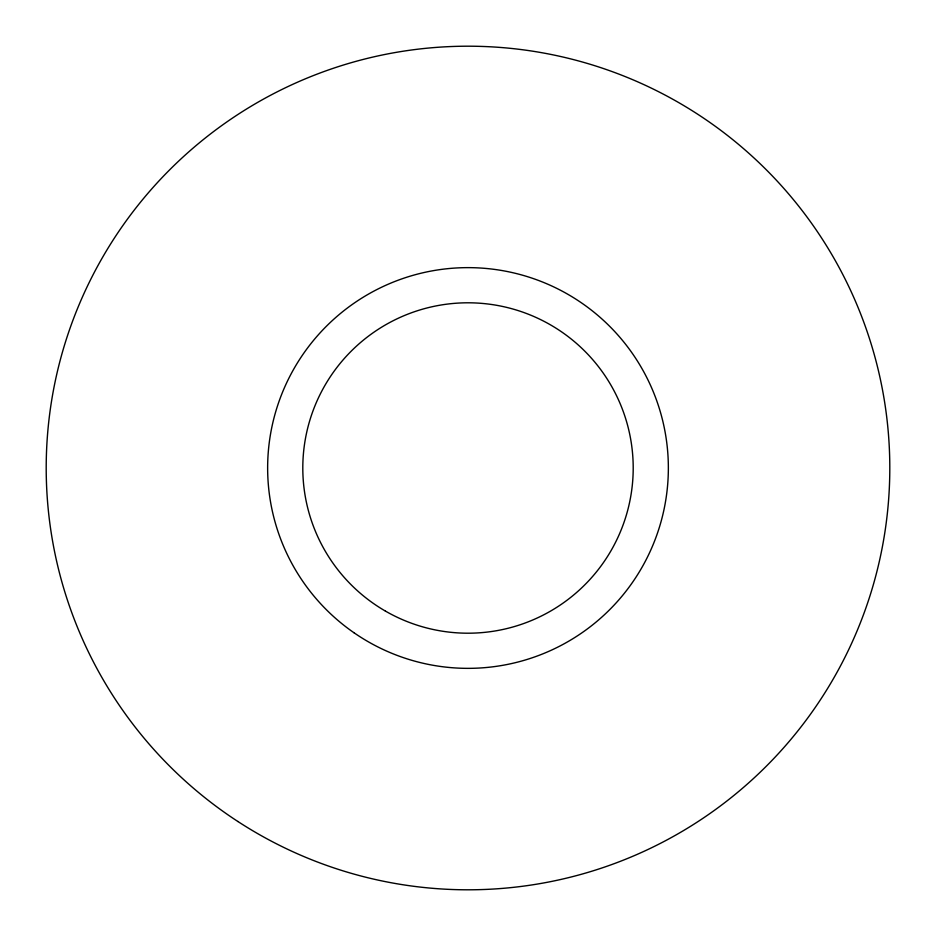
<?xml version="1.0" encoding="UTF-8"?>
<svg xmlns="http://www.w3.org/2000/svg" width="936" height="936" viewBox="0 0 936 936"><rect width="100%" height="100%" fill="white"/><g stroke="black" fill="none" stroke-linecap="round" stroke-linejoin="round"><path stroke-width="1.4" d="M237.896 821.504A421.797 421.797 0 0 0 889.2 490.522A421.797 421.797 0 0 0 276.904 91.974A421.797 421.797 0 0 0 237.896 821.504M353.972 632.736A200.351 200.351 0 0 0 667.684 484.38A200.351 200.351 0 0 0 382.344 286.872A200.351 200.351 0 0 0 353.972 632.736M385.398 611.068A165.204 165.204 0 0 0 633.204 468A165.204 165.204 0 0 0 385.398 324.932A165.204 165.204 0 0 0 385.398 611.068"/></g></svg>
